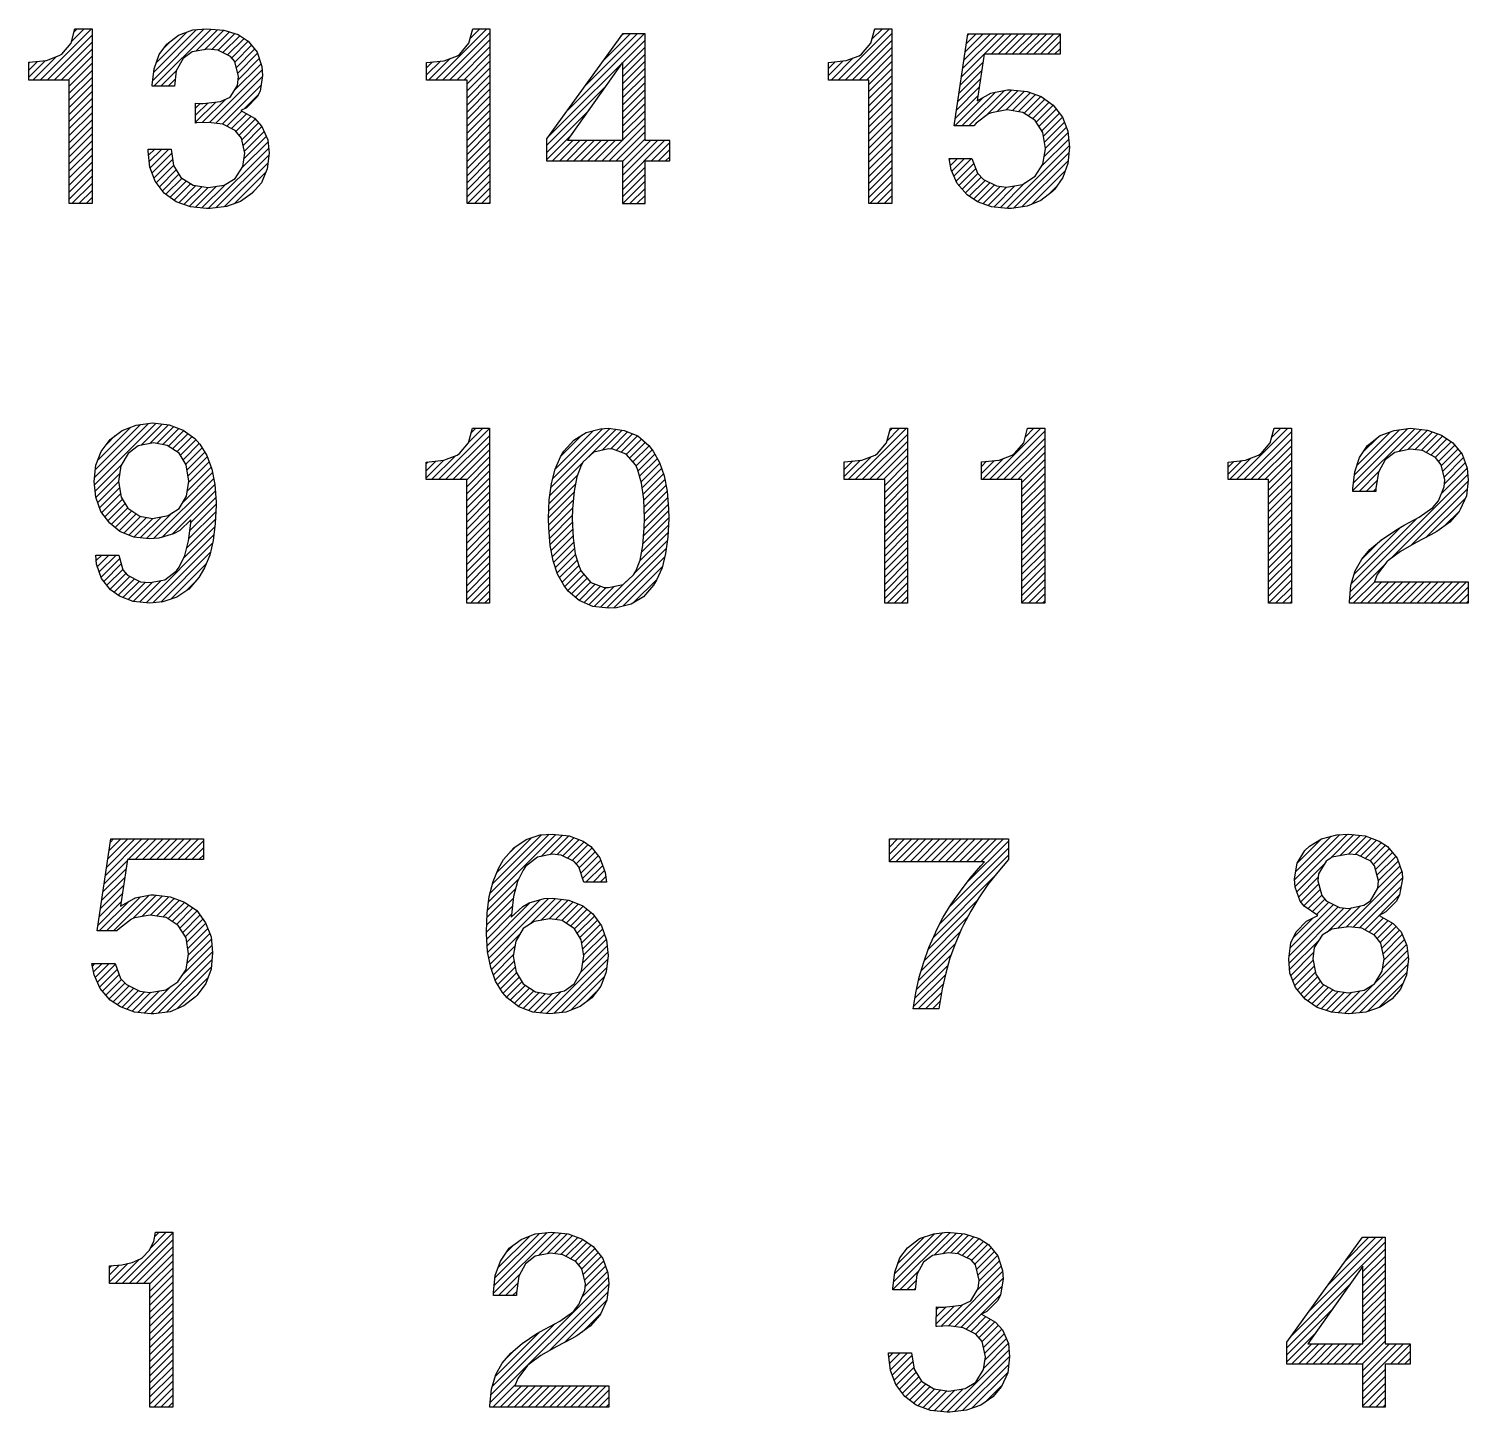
# Model space of a CAD drawing. Header units: inches. Extents: x -0.11 to 7.1, y 2.05 to 8.97.
import ezdxf

# ---------------------------------------------------------------- set-up
doc = ezdxf.new("R2010")
doc.units = ezdxf.units.IN
doc.header["$MEASUREMENT"] = 0
pattern_1 = [(45, (0, 0), (-0.01767767, 0.01767767), [])]
pattern_2 = [(45, (0, 4), (-0.01767767, 0.01767767), [])]

msp = doc.modelspace()

# ---------------------------------------------------------------- hatches: boundary and pattern name
h = msp.add_hatch()
h.set_pattern_fill('_USER', color=1, scale=0.025, angle=45, pattern_type=0)
h.set_pattern_definition(pattern_1)
h.paths.add_polyline_path([(1.0638, 8.7416), (1.0609, 8.7856), (1.0374, 8.8575), (0.9919, 8.9133), (0.942, 8.9456), (0.87, 8.9676), (0.7834, 8.975), (0.7144, 8.9691), (0.644, 8.9427), (0.5852, 8.8986), (0.5471, 8.8458), (0.5206, 8.7753), (0.5118, 8.6931), (0.5118, 8.6872), (0.6234, 8.6872), (0.6322, 8.765), (0.666, 8.8267), (0.7115, 8.859), (0.7908, 8.8722), (0.8407, 8.8678), (0.9038, 8.837), (0.9258, 8.812), (0.9435, 8.7357), (0.939, 8.6916), (0.9023, 8.6329), (0.8539, 8.6109), (0.7673, 8.6006), (0.7467, 8.6006), (0.7291, 8.6021), (0.7291, 8.5023), (0.7335, 8.5037), (0.7922, 8.5067), (0.8656, 8.4979), (0.9273, 8.4656), (0.9581, 8.4274), (0.9757, 8.3525), (0.9655, 8.2864), (0.9273, 8.2263), (0.8715, 8.1925), (0.7922, 8.1807), (0.7159, 8.1925), (0.6557, 8.2307), (0.619, 8.2909), (0.6058, 8.3731), (0.4913, 8.3731), (0.4913, 8.3672), (0.4913, 8.3628), (0.5001, 8.282), (0.5265, 8.213), (0.5719, 8.1525), (0.6322, 8.1088), (0.7027, 8.0839), (0.7834, 8.075), (0.801, 8.075), (0.8833, 8.0853), (0.9537, 8.1103), (1.0125, 8.1514), (1.058, 8.2042), (1.0873, 8.2732), (1.0976, 8.3525), (1.0903, 8.4186), (1.0609, 8.4861), (1.0242, 8.5272), (0.9552, 8.5654), (0.9831, 8.5801), (1.0374, 8.6344), (1.0521, 8.6623)])
h.paths.add_polyline_path([(0.2109, 8.975), (0.1243, 8.975), (0.1052, 8.903), (0.0597, 8.8487), (0.0464, 8.8414), (-0.0181, 8.8164), (-0.1062, 8.8076), (-0.1062, 8.7181), (0.0964, 8.7181), (0.0964, 8.1), (0.2109, 8.1)])
h = msp.add_hatch()
h.set_pattern_fill('_USER', color=1, scale=0.025, angle=45, pattern_type=0)
h.set_pattern_definition(pattern_1)
h.paths.add_polyline_path([(2.2023, 8.975), (2.1171, 8.975), (2.0966, 8.903), (2.0511, 8.8487), (2.0393, 8.8399), (1.9733, 8.815), (1.8852, 8.8062), (1.8852, 8.7181), (2.0878, 8.7181), (2.0878, 8.1), (2.2023, 8.1)])
h = msp.add_hatch()
h.set_pattern_fill('_USER', color=1, scale=0.025, angle=45, pattern_type=0)
h.set_pattern_definition(pattern_1)
h.paths.add_polyline_path([(2.9789, 8.95), (2.8659, 8.95), (2.4856, 8.4244), (2.4856, 8.3143), (2.8659, 8.3143), (2.8659, 8.1), (2.9789, 8.1), (2.9789, 8.3143), (3.1022, 8.3143), (3.1022, 8.4156), (2.9789, 8.4156)])
h.paths.add_polyline_path([(2.8659, 8.8047), (2.8659, 8.4156), (2.5913, 8.4156)], flags=16)
h = msp.add_hatch()
h.set_pattern_fill('_USER', color=1, scale=0.025, angle=45, pattern_type=0)
h.set_pattern_definition(pattern_1)
h.paths.add_polyline_path([(4.2143, 8.975), (4.1292, 8.975), (4.1086, 8.903), (4.0631, 8.8487), (4.0513, 8.8399), (3.9853, 8.8164), (3.8972, 8.8062), (3.8972, 8.7181), (4.0998, 8.7181), (4.0998, 8.1), (4.2143, 8.1)])
h.paths.add_polyline_path([(4.7898, 8.5698), (4.7913, 8.5698), (4.8705, 8.5566), (4.9307, 8.5169), (4.9322, 8.5155), (4.9704, 8.4553), (4.9836, 8.376), (4.9836, 8.3745), (4.9704, 8.2967), (4.9318, 8.2367), (4.8676, 8.1954), (4.7883, 8.1822), (4.7384, 8.1881), (4.6723, 8.2204), (4.643, 8.2527), (4.6151, 8.3261), (4.5006, 8.3261), (4.5109, 8.2688), (4.5417, 8.1998), (4.5916, 8.144), (4.643, 8.1088), (4.7135, 8.0839), (4.7942, 8.075), (4.8133, 8.075), (4.8911, 8.0868), (4.9601, 8.1147), (5.0188, 8.1602), (5.0291, 8.1705), (5.0702, 8.2307), (5.0952, 8.3011), (5.104, 8.3819), (5.0952, 8.4626), (5.0687, 8.5331), (5.0217, 8.5922), (4.9616, 8.6359), (4.8911, 8.6608), (4.8089, 8.6696), (4.7927, 8.6696), (4.7164, 8.6549), (4.7091, 8.652), (4.6415, 8.6138), (4.6768, 8.8473), (5.057, 8.8473), (5.057, 8.95), (4.5945, 8.95), (4.5255, 8.489), (4.6254, 8.489), (4.6371, 8.5023), (4.6988, 8.5492), (4.7135, 8.5551)])
h = msp.add_hatch()
h.set_pattern_fill('_USER', color=1, scale=0.025, angle=45, pattern_type=0)
h.set_pattern_definition(pattern_1)
h.paths.add_polyline_path([(0.7452, 6.2277), (0.7731, 6.2762), (0.7995, 6.3408), (0.8171, 6.4142), (0.8274, 6.4979), (0.8318, 6.5903), (0.8318, 6.605), (0.8259, 6.6931), (0.8098, 6.7709), (0.7848, 6.8384), (0.7496, 6.8957), (0.7246, 6.9236), (0.6674, 6.9662), (0.5969, 6.9926), (0.5138, 7.0017), (0.431, 6.9911), (0.362, 6.9647), (0.3016, 6.9194), (0.2563, 6.859), (0.2299, 6.79), (0.2211, 6.7093), (0.2299, 6.63), (0.2548, 6.5595), (0.2989, 6.5008), (0.3503, 6.4582), (0.4193, 6.4303), (0.4985, 6.4215), (0.544, 6.4244), (0.6174, 6.4465), (0.6497, 6.4641), (0.7055, 6.5169), (0.7055, 6.5008), (0.6938, 6.4112), (0.6747, 6.3378), (0.6468, 6.2806), (0.6336, 6.2615), (0.5749, 6.2174), (0.5015, 6.2028), (0.453, 6.2072), (0.3884, 6.2395), (0.3649, 6.2659), (0.3444, 6.3408), (0.2299, 6.3408), (0.2328, 6.2953), (0.2578, 6.2233), (0.3033, 6.1661), (0.3473, 6.1352), (0.4163, 6.1088), (0.5, 6.1), (0.5646, 6.1059), (0.6351, 6.1294), (0.6953, 6.1705)])
h.paths.add_polyline_path([(0.591, 6.539), (0.5132, 6.5243), (0.4501, 6.5346), (0.3899, 6.5757), (0.3561, 6.63), (0.3429, 6.7093), (0.3547, 6.7871), (0.3914, 6.8487), (0.4413, 6.8869), (0.5176, 6.9016), (0.5866, 6.8898), (0.6468, 6.8502), (0.682, 6.7915), (0.6953, 6.7107), (0.6835, 6.6359), (0.6468, 6.5742)], flags=16)
h = msp.add_hatch()
h.set_pattern_fill('_USER', color=1, scale=0.025, angle=45, pattern_type=0)
h.set_pattern_definition(pattern_1)
h.paths.add_polyline_path([(2.2006, 6.975), (2.1154, 6.975), (2.0949, 6.903), (2.0494, 6.8487), (2.0376, 6.8399), (1.9716, 6.815), (1.8835, 6.8062), (1.8835, 6.7181), (2.0861, 6.7181), (2.0861, 6.1), (2.2006, 6.1)])
h.paths.add_polyline_path([(3.0212, 6.1896), (3.0359, 6.2145), (3.0638, 6.2762), (3.0814, 6.3481), (3.0932, 6.4303), (3.0976, 6.5243), (3.0961, 6.5727), (3.0888, 6.6608), (3.0741, 6.7372), (3.0506, 6.8047), (3.0198, 6.8605), (2.9978, 6.8898), (2.942, 6.9368), (2.8744, 6.9647), (2.7952, 6.975), (2.7555, 6.972), (2.6836, 6.9544), (2.6219, 6.9163), (2.572, 6.8605), (2.5559, 6.8326), (2.5294, 6.7709), (2.5103, 6.699), (2.4986, 6.6168), (2.4957, 6.5243), (2.4971, 6.4773), (2.5045, 6.3892), (2.5192, 6.3114), (2.5412, 6.2453), (2.572, 6.1896), (2.594, 6.1602), (2.6498, 6.1132), (2.7173, 6.0839), (2.7952, 6.075), (2.8363, 6.0765), (2.9097, 6.0956), (2.9713, 6.1323)])
h.paths.add_polyline_path([(2.6586, 6.26), (2.6483, 6.2835), (2.6293, 6.3466), (2.619, 6.4274), (2.6146, 6.5243), (2.6161, 6.5713), (2.6234, 6.6608), (2.6366, 6.7327), (2.6586, 6.7885), (2.6689, 6.8076), (2.7232, 6.8561), (2.7952, 6.8722), (2.8172, 6.8707), (2.8847, 6.8458), (2.9332, 6.79), (2.9434, 6.765), (2.9611, 6.7004), (2.9728, 6.6212), (2.9757, 6.5243), (2.9743, 6.4773), (2.9684, 6.3877), (2.9537, 6.3158), (2.9332, 6.26), (2.9214, 6.2409), (2.8686, 6.194), (2.7952, 6.1778), (2.7746, 6.1778), (2.7071, 6.2028)], flags=16)
h = msp.add_hatch()
h.set_pattern_fill('_USER', color=1, scale=0.025, angle=45, pattern_type=0)
h.set_pattern_definition(pattern_1)
h.paths.add_polyline_path([(4.2932, 6.975), (4.2081, 6.975), (4.1875, 6.903), (4.142, 6.8487), (4.1302, 6.8414), (4.0642, 6.8164), (3.9761, 6.8076), (3.9761, 6.7181), (4.1787, 6.7181), (4.1787, 6.1), (4.2932, 6.1)])
h.paths.add_polyline_path([(4.9803, 6.975), (4.8937, 6.975), (4.8746, 6.903), (4.8291, 6.8487), (4.8158, 6.8414), (4.7512, 6.8164), (4.6632, 6.8076), (4.6632, 6.7181), (4.8658, 6.7181), (4.8658, 6.1), (4.9803, 6.1)])
h = msp.add_hatch()
h.set_pattern_fill('_USER', color=1, scale=0.025, angle=45, pattern_type=0)
h.set_pattern_definition(pattern_1)
h.paths.add_polyline_path([(6.2143, 6.975), (6.1277, 6.975), (6.1086, 6.903), (6.0631, 6.8487), (6.0499, 6.8399), (5.9853, 6.8164), (5.8972, 6.8062), (5.8972, 6.7181), (6.0998, 6.7181), (6.0998, 6.1), (6.2143, 6.1)])
h.paths.add_polyline_path([(6.6503, 6.7548), (6.6841, 6.8179), (6.7325, 6.8546), (6.8089, 6.8707), (6.8705, 6.8634), (6.9351, 6.8282), (6.9645, 6.7915), (6.9821, 6.7166), (6.9792, 6.6828), (6.9513, 6.6124), (6.9219, 6.5786), (6.8544, 6.5302), (6.7795, 6.4905), (6.7369, 6.4656), (6.665, 6.4171), (6.6078, 6.3687), (6.5666, 6.3202), (6.5329, 6.2615), (6.5123, 6.1896), (6.505, 6.1073), (6.505, 6.1), (7.0996, 6.1), (7.0996, 6.2072), (6.6298, 6.2072), (6.6445, 6.2439), (6.6914, 6.307), (6.7032, 6.3173), (6.7604, 6.3584), (6.8382, 6.4039), (6.9131, 6.4421), (6.9425, 6.4582), (7.0071, 6.5052), (7.0541, 6.558), (7.0599, 6.5683), (7.0908, 6.6373), (7.0996, 6.7151), (7.0937, 6.7753), (7.0687, 6.8458), (7.0218, 6.903), (6.966, 6.9412), (6.8955, 6.9662), (6.8109, 6.9752), (6.7281, 6.9647), (6.6591, 6.9383), (6.6019, 6.8942), (6.596, 6.8884), (6.5549, 6.8282), (6.5314, 6.7577), (6.5226, 6.674), (6.5226, 6.6593), (6.6371, 6.6593), (6.6371, 6.6696), (6.6371, 6.674)])
h = msp.add_hatch()
h.set_pattern_fill('_USER', color=1, scale=0.025, angle=45, pattern_type=0)
h.set_pattern_definition(pattern_2)
h.paths.add_polyline_path([(0.6739, 4.6039), (0.6022, 4.6298), (0.5198, 4.639), (0.5046, 4.639), (0.4268, 4.6252), (0.4207, 4.6222), (0.3521, 4.5825), (0.3871, 4.8159), (0.7684, 4.8159), (0.7684, 4.9196), (0.3048, 4.9196), (0.2362, 4.459), (0.3353, 4.459), (0.3475, 4.4712), (0.4085, 4.5185), (0.4237, 4.5246), (0.5015, 4.5383), (0.5808, 4.5261), (0.6418, 4.4864), (0.6815, 4.4254), (0.6937, 4.3446), (0.6815, 4.2668), (0.6403, 4.2043), (0.5793, 4.1646), (0.5, 4.1509), (0.4497, 4.157), (0.3826, 4.1906), (0.3536, 4.2211), (0.3261, 4.2958), (0.2102, 4.2958), (0.2209, 4.2394), (0.2514, 4.1707), (0.3017, 4.1128), (0.3521, 4.0792), (0.4222, 4.0533), (0.5046, 4.0442), (0.5198, 4.0442), (0.6007, 4.0548), (0.6693, 4.0838), (0.7288, 4.1296), (0.7364, 4.1372), (0.7806, 4.1967), (0.8065, 4.2683), (0.8142, 4.3507), (0.8065, 4.43), (0.7791, 4.5002), (0.7342, 4.5606)])
h = msp.add_hatch()
h.set_pattern_fill('_USER', color=1, scale=0.025, angle=45, pattern_type=0)
h.set_pattern_definition(pattern_2)
h.paths.add_polyline_path([(2.76, 4.4849), (2.7173, 4.5444), (2.667, 4.5856), (2.5968, 4.613), (2.516, 4.6237), (2.4733, 4.6207), (2.3986, 4.5993), (2.3665, 4.581), (2.3086, 4.5276), (2.3101, 4.5398), (2.3208, 4.6313), (2.3406, 4.7061), (2.3681, 4.764), (2.3803, 4.7823), (2.4398, 4.8281), (2.5145, 4.8433), (2.5587, 4.8387), (2.6243, 4.8067), (2.6472, 4.7808), (2.6716, 4.703), (2.786, 4.703), (2.7799, 4.7518), (2.7524, 4.825), (2.7082, 4.8814), (2.6685, 4.9089), (2.5984, 4.9348), (2.513, 4.944), (2.4535, 4.9394), (2.3833, 4.9165), (2.3223, 4.8753), (2.2705, 4.8159), (2.2445, 4.7716), (2.2186, 4.7061), (2.1988, 4.6313), (2.1881, 4.5474), (2.1851, 4.4544), (2.1851, 4.4468), (2.1896, 4.3553), (2.2064, 4.276), (2.2308, 4.2073), (2.2659, 4.1509), (2.2888, 4.1235), (2.3467, 4.0792), (2.4169, 4.0533), (2.5, 4.0441), (2.5816, 4.0533), (2.6533, 4.0808), (2.7127, 4.125), (2.757, 4.1829), (2.7844, 4.2546), (2.7936, 4.3355), (2.786, 4.4132)])
h.paths.add_polyline_path([(2.3681, 4.4712), (2.423, 4.5063), (2.5023, 4.52), (2.5633, 4.5108), (2.6258, 4.4697), (2.6594, 4.4148), (2.6716, 4.3339), (2.6609, 4.2592), (2.6243, 4.1951), (2.5755, 4.1585), (2.4992, 4.1433), (2.4306, 4.154), (2.3681, 4.1936), (2.333, 4.2531), (2.3193, 4.3324), (2.3315, 4.4087)], flags=16)
h = msp.add_hatch()
h.set_pattern_fill('_USER', color=1, scale=0.025, angle=45, pattern_type=0)
h.set_pattern_definition(pattern_2)
h.paths.add_polyline_path([(4.7982, 4.9196), (4.2018, 4.9196), (4.2018, 4.8052), (4.6777, 4.8052), (4.6594, 4.7854), (4.606, 4.7228), (4.5572, 4.6588), (4.5114, 4.5932), (4.4718, 4.5276), (4.4367, 4.459), (4.4321, 4.4498), (4.4001, 4.3766), (4.3742, 4.3034), (4.3513, 4.2272), (4.3345, 4.1494), (4.3208, 4.0686), (4.4489, 4.0686), (4.452, 4.0899), (4.4657, 4.1692), (4.484, 4.247), (4.5053, 4.3233), (4.5328, 4.398), (4.5633, 4.4697), (4.5724, 4.4895), (4.609, 4.5581), (4.6502, 4.6252), (4.6945, 4.6908), (4.7448, 4.7533), (4.7982, 4.8159)])
h = msp.add_hatch()
h.set_pattern_fill('_USER', color=1, scale=0.025, angle=45, pattern_type=0)
h.set_pattern_definition(pattern_2)
h.paths.add_polyline_path([(6.741, 4.6085), (6.7562, 4.6405), (6.7699, 4.7198), (6.7684, 4.7518), (6.744, 4.8235), (6.6952, 4.8814), (6.654, 4.9089), (6.5839, 4.9348), (6.5, 4.944), (6.442, 4.9409), (6.3658, 4.9196), (6.3048, 4.883), (6.2819, 4.8616), (6.2438, 4.7976), (6.2301, 4.7198), (6.2331, 4.6786), (6.259, 4.6085), (6.2789, 4.5825), (6.346, 4.5368), (6.2895, 4.5078), (6.2377, 4.4544), (6.2118, 4.3995), (6.2011, 4.3187), (6.2072, 4.247), (6.2346, 4.1768), (6.2828, 4.1178), (6.3429, 4.0762), (6.4146, 4.0518), (6.5, 4.0442), (6.5031, 4.0442), (6.5869, 4.0533), (6.6586, 4.0777), (6.7181, 4.1189), (6.7608, 4.1677), (6.7898, 4.2378), (6.8004, 4.3187), (6.7928, 4.3858), (6.7638, 4.4544), (6.7242, 4.4971), (6.654, 4.5368), (6.6876, 4.5551)])
h.paths.add_polyline_path([(6.3887, 4.61), (6.3673, 4.6359), (6.3475, 4.7106), (6.3505, 4.7442), (6.3887, 4.8082), (6.4192, 4.8281), (6.5, 4.8433), (6.5458, 4.8403), (6.6113, 4.8082), (6.6312, 4.7854), (6.651, 4.7106), (6.6464, 4.674), (6.6098, 4.61), (6.5778, 4.5886), (6.5, 4.5718), (6.4558, 4.5764)], flags=16)
h.paths.add_polyline_path([(6.4176, 4.4681), (6.5, 4.4803), (6.5671, 4.4727), (6.6312, 4.4376), (6.6617, 4.398), (6.6784, 4.3202), (6.6693, 4.2577), (6.6312, 4.1951), (6.5793, 4.1631), (6.5, 4.1494), (6.4314, 4.1585), (6.3688, 4.1951), (6.3368, 4.2424), (6.3216, 4.3202), (6.3292, 4.3766), (6.3688, 4.4376)], flags=16)
h = msp.add_hatch()
h.set_pattern_fill('_USER', color=1, scale=0.025, angle=45, pattern_type=0)
h.set_pattern_definition(pattern_1)
h.paths.add_polyline_path([(0.6143, 2.9509), (0.5282, 2.9509), (0.519, 2.9049), (0.4967, 2.8589), (0.4632, 2.8248), (0.4534, 2.8182), (0.4113, 2.7992), (0.3594, 2.7873), (0.2977, 2.7834), (0.2977, 2.6947), (0.5, 2.6947), (0.5, 2.0759), (0.6143, 2.0759)])
h = msp.add_hatch()
h.set_pattern_fill('_USER', color=1, scale=0.025, angle=45, pattern_type=0)
h.set_pattern_definition(pattern_1)
h.paths.add_polyline_path([(2.7196, 2.8797), (2.6662, 2.9163), (2.5946, 2.9422), (2.5107, 2.9513), (2.4283, 2.9422), (2.3582, 2.9147), (2.2987, 2.8705), (2.2956, 2.8659), (2.2545, 2.8065), (2.2285, 2.7348), (2.2209, 2.6494), (2.2209, 2.6341), (2.3353, 2.6341), (2.3353, 2.6448), (2.3353, 2.6478), (2.3475, 2.7302), (2.381, 2.7927), (2.4283, 2.8309), (2.5061, 2.8461), (2.5671, 2.8385), (2.6327, 2.8049), (2.6617, 2.7683), (2.68, 2.6921), (2.6769, 2.6585), (2.6479, 2.5884), (2.6205, 2.5548), (2.5519, 2.506), (2.4771, 2.4664), (2.4375, 2.4435), (2.3643, 2.3947), (2.3063, 2.3459), (2.2636, 2.2955), (2.2316, 2.2391), (2.2102, 2.1659), (2.2026, 2.0836), (2.2026, 2.0759), (2.7974, 2.0759), (2.7974, 2.1827), (2.3277, 2.1827), (2.3414, 2.2193), (2.3902, 2.2833), (2.3993, 2.291), (2.4573, 2.3337), (2.5366, 2.3794), (2.6098, 2.4176), (2.6373, 2.4328), (2.7044, 2.4801), (2.7516, 2.535), (2.7562, 2.5411), (2.7882, 2.6112), (2.7974, 2.6921), (2.7928, 2.7485), (2.7669, 2.8202)])
h = msp.add_hatch()
h.set_pattern_fill('_USER', color=1, scale=0.025, angle=45, pattern_type=0)
h.set_pattern_definition(pattern_1)
h.paths.add_polyline_path([(4.651, 2.9193), (4.5778, 2.9422), (4.4908, 2.9513), (4.4237, 2.9437), (4.3521, 2.9193), (4.2926, 2.8736), (4.2545, 2.8232), (4.2285, 2.7516), (4.2194, 2.6692), (4.2194, 2.6631), (4.3307, 2.6631), (4.3399, 2.7394), (4.3734, 2.8019), (4.4176, 2.8339), (4.4985, 2.8476), (4.5473, 2.8431), (4.6113, 2.8126), (4.6327, 2.7882), (4.651, 2.7104), (4.6464, 2.6692), (4.6098, 2.6082), (4.5625, 2.5853), (4.4741, 2.5762), (4.4527, 2.5762), (4.4375, 2.5777), (4.4359, 2.4786), (4.4405, 2.4786), (4.5, 2.4816), (4.5717, 2.4725), (4.6342, 2.4404), (4.6662, 2.4038), (4.683, 2.3276), (4.6739, 2.2635), (4.6342, 2.201), (4.5808, 2.169), (4.5, 2.1552), (4.4237, 2.1674), (4.3627, 2.2056), (4.3261, 2.265), (4.3124, 2.3474), (4.198, 2.3474), (4.198, 2.3413), (4.2072, 2.2589), (4.2346, 2.1888), (4.2789, 2.1293), (4.3368, 2.0851), (4.4085, 2.0592), (4.4908, 2.05), (4.5046, 2.05), (4.5885, 2.0607), (4.6601, 2.0851), (4.7196, 2.1263), (4.7638, 2.1781), (4.7943, 2.2467), (4.8035, 2.3276), (4.7974, 2.3932), (4.7684, 2.4618), (4.7333, 2.5014), (4.6632, 2.5411), (4.6906, 2.5548), (4.744, 2.6097), (4.7577, 2.6372), (4.7715, 2.7165), (4.7684, 2.7592), (4.7455, 2.8324), (4.6983, 2.8888)])
h = msp.add_hatch()
h.set_pattern_fill('_USER', color=1, scale=0.025, angle=45, pattern_type=0)
h.set_pattern_definition(pattern_1)
h.paths.add_polyline_path([(6.8088, 2.3916), (6.6838, 2.3916), (6.6838, 2.9254), (6.5709, 2.9254), (6.1912, 2.4008), (6.1912, 2.291), (6.5724, 2.291), (6.5724, 2.0759), (6.6838, 2.0759), (6.6838, 2.291), (6.8088, 2.291)])
h.paths.add_polyline_path([(6.5724, 2.3916), (6.2964, 2.3916), (6.5724, 2.7805)], flags=16)

# ---------------------------------------------------------------- linework, layer by layer
at = {"color": 1}
for points in [[(0.2109, 8.975), (0.2109, 8.1), (0.0964, 8.1), (0.0964, 8.7181), (-0.1062, 8.7181), (-0.1062, 8.8076), (-0.0181, 8.8164), (0.0464, 8.8414), (0.0597, 8.8487), (0.1052, 8.903), (0.1243, 8.975)], [(1.0374, 8.8575), (1.0609, 8.7856), (1.0638, 8.7416), (1.0521, 8.6623), (1.0374, 8.6344), (0.9831, 8.5801), (0.9552, 8.5654), (1.0242, 8.5272), (1.0609, 8.4861), (1.0903, 8.4186), (1.0976, 8.3525), (1.0873, 8.2732), (1.058, 8.2042), (1.0125, 8.1514), (0.9537, 8.1103), (0.8833, 8.0853), (0.801, 8.075), (0.7834, 8.075), (0.7027, 8.0839), (0.6322, 8.1088), (0.5719, 8.1525), (0.5265, 8.213), (0.5001, 8.282), (0.4913, 8.3628), (0.4913, 8.3672), (0.4913, 8.3731), (0.6058, 8.3731), (0.619, 8.2909), (0.6557, 8.2307), (0.7159, 8.1925), (0.7922, 8.1807), (0.8715, 8.1925), (0.9273, 8.2263), (0.9655, 8.2864), (0.9757, 8.3525), (0.9581, 8.4274), (0.9273, 8.4656), (0.8656, 8.4979), (0.7922, 8.5067), (0.7335, 8.5037), (0.7291, 8.5023), (0.7291, 8.6021), (0.7467, 8.6006), (0.7673, 8.6006), (0.8539, 8.6109), (0.9023, 8.6329), (0.939, 8.6916), (0.9435, 8.7357), (0.9258, 8.812), (0.9038, 8.837), (0.8407, 8.8678), (0.7908, 8.8722), (0.7115, 8.859), (0.666, 8.8267), (0.6322, 8.765), (0.6234, 8.6872), (0.5118, 8.6872), (0.5118, 8.6931), (0.5206, 8.7753), (0.5471, 8.8458), (0.5852, 8.8986), (0.644, 8.9427), (0.7144, 8.9691), (0.7834, 8.975), (0.87, 8.9676), (0.942, 8.9456), (0.9919, 8.9133)], [(2.2023, 8.975), (2.2023, 8.1), (2.0878, 8.1), (2.0878, 8.7181), (1.8852, 8.7181), (1.8852, 8.8062), (1.9733, 8.815), (2.0393, 8.8399), (2.0511, 8.8487), (2.0966, 8.903), (2.1171, 8.975)], [(2.9789, 8.95), (2.8659, 8.95), (2.4856, 8.4244), (2.4856, 8.3143), (2.8659, 8.3143), (2.8659, 8.1), (2.9789, 8.1), (2.9789, 8.3143), (3.1022, 8.3143), (3.1022, 8.4156), (2.9789, 8.4156)], [(3.8972, 8.8062), (3.9853, 8.8164), (4.0513, 8.8399), (4.0631, 8.8487), (4.1086, 8.903), (4.1292, 8.975), (4.2143, 8.975), (4.2143, 8.1), (4.0998, 8.1), (4.0998, 8.7181), (3.8972, 8.7181)], [(4.5945, 8.95), (5.057, 8.95), (5.057, 8.8473), (4.6768, 8.8473), (4.6415, 8.6138), (4.7091, 8.652), (4.7164, 8.6549), (4.7927, 8.6696), (4.8089, 8.6696), (4.8911, 8.6608), (4.9616, 8.6359), (5.0217, 8.5922), (5.0687, 8.5331), (5.0952, 8.4626), (5.104, 8.3819), (5.0952, 8.3011), (5.0702, 8.2307), (5.0291, 8.1705), (5.0188, 8.1602), (4.9601, 8.1147), (4.8911, 8.0868), (4.8133, 8.075), (4.7942, 8.075), (4.7135, 8.0839), (4.643, 8.1088), (4.5916, 8.144), (4.5417, 8.1998), (4.5109, 8.2688), (4.5006, 8.3261), (4.6151, 8.3261), (4.643, 8.2527), (4.6723, 8.2204), (4.7384, 8.1881), (4.7883, 8.1822), (4.8676, 8.1954), (4.9318, 8.2367), (4.9704, 8.2967), (4.9836, 8.3745), (4.9836, 8.376), (4.9704, 8.4553), (4.9322, 8.5155), (4.9307, 8.5169), (4.8705, 8.5566), (4.7913, 8.5698), (4.7898, 8.5698), (4.7135, 8.5551), (4.6988, 8.5492), (4.6371, 8.5023), (4.6254, 8.489), (4.5255, 8.489)], [(2.8659, 8.8047), (2.8659, 8.4156), (2.5913, 8.4156)], [(0.8259, 6.6931), (0.8318, 6.605), (0.8318, 6.5903), (0.8274, 6.4979), (0.8171, 6.4142), (0.7995, 6.3408), (0.7731, 6.2762), (0.7452, 6.2277), (0.6953, 6.1705), (0.6351, 6.1294), (0.5646, 6.1059), (0.5, 6.1), (0.4163, 6.1088), (0.3473, 6.1352), (0.3033, 6.1661), (0.2578, 6.2233), (0.2328, 6.2953), (0.2299, 6.3408), (0.3444, 6.3408), (0.3649, 6.2659), (0.3884, 6.2395), (0.453, 6.2072), (0.5015, 6.2028), (0.5749, 6.2174), (0.6336, 6.2615), (0.6468, 6.2806), (0.6747, 6.3378), (0.6938, 6.4112), (0.7055, 6.5008), (0.7055, 6.5169), (0.6497, 6.4641), (0.6174, 6.4465), (0.544, 6.4244), (0.4985, 6.4215), (0.4193, 6.4303), (0.3503, 6.4582), (0.2989, 6.5008), (0.2548, 6.5595), (0.2299, 6.63), (0.2211, 6.7093), (0.2299, 6.79), (0.2563, 6.859), (0.3016, 6.9194), (0.362, 6.9647), (0.431, 6.9911), (0.5138, 7.0017), (0.5969, 6.9926), (0.6674, 6.9662), (0.7246, 6.9236), (0.7496, 6.8957), (0.7848, 6.8384), (0.8098, 6.7709)], [(2.2006, 6.1), (2.0861, 6.1), (2.0861, 6.7181), (1.8835, 6.7181), (1.8835, 6.8062), (1.9716, 6.815), (2.0376, 6.8399), (2.0494, 6.8487), (2.0949, 6.903), (2.1154, 6.975), (2.2006, 6.975)], [(3.0961, 6.5727), (3.0976, 6.5243), (3.0932, 6.4303), (3.0814, 6.3481), (3.0638, 6.2762), (3.0359, 6.2145), (3.0212, 6.1896), (2.9713, 6.1323), (2.9097, 6.0956), (2.8363, 6.0765), (2.7952, 6.075), (2.7173, 6.0839), (2.6498, 6.1132), (2.594, 6.1602), (2.572, 6.1896), (2.5412, 6.2453), (2.5192, 6.3114), (2.5045, 6.3892), (2.4971, 6.4773), (2.4957, 6.5243), (2.4986, 6.6168), (2.5103, 6.699), (2.5294, 6.7709), (2.5559, 6.8326), (2.572, 6.8605), (2.6219, 6.9163), (2.6836, 6.9544), (2.7555, 6.972), (2.7952, 6.975), (2.8744, 6.9647), (2.942, 6.9368), (2.9978, 6.8898), (3.0198, 6.8605), (3.0506, 6.8047), (3.0741, 6.7372), (3.0888, 6.6608)], [(3.9761, 6.7181), (3.9761, 6.8076), (4.0642, 6.8164), (4.1302, 6.8414), (4.142, 6.8487), (4.1875, 6.903), (4.2081, 6.975), (4.2932, 6.975), (4.2932, 6.1), (4.1787, 6.1), (4.1787, 6.7181)], [(4.6632, 6.7181), (4.6632, 6.8076), (4.7512, 6.8164), (4.8158, 6.8414), (4.8291, 6.8487), (4.8746, 6.903), (4.8937, 6.975), (4.9803, 6.975), (4.9803, 6.1), (4.8658, 6.1), (4.8658, 6.7181)], [(5.8972, 6.7181), (5.8972, 6.8062), (5.9853, 6.8164), (6.0499, 6.8399), (6.0631, 6.8487), (6.1086, 6.903), (6.1277, 6.975), (6.2143, 6.975), (6.2143, 6.1), (6.0998, 6.1), (6.0998, 6.7181)], [(6.5226, 6.674), (6.5314, 6.7577), (6.5549, 6.8282), (6.596, 6.8884), (6.6019, 6.8942), (6.6591, 6.9383), (6.7281, 6.9647), (6.8109, 6.9752), (6.8955, 6.9662), (6.966, 6.9412), (7.0218, 6.903), (7.0687, 6.8458), (7.0937, 6.7753), (7.0996, 6.7151), (7.0908, 6.6373), (7.0599, 6.5683), (7.0541, 6.558), (7.0071, 6.5052), (6.9425, 6.4582), (6.9131, 6.4421), (6.8382, 6.4039), (6.7604, 6.3584), (6.7032, 6.3173), (6.6914, 6.307), (6.6445, 6.2439), (6.6298, 6.2072), (7.0996, 6.2072), (7.0996, 6.1), (6.505, 6.1), (6.505, 6.1073), (6.5123, 6.1896), (6.5329, 6.2615), (6.5666, 6.3202), (6.6078, 6.3687), (6.665, 6.4171), (6.7369, 6.4656), (6.7795, 6.4905), (6.8544, 6.5302), (6.9219, 6.5786), (6.9513, 6.6124), (6.9792, 6.6828), (6.9821, 6.7166), (6.9645, 6.7915), (6.9351, 6.8282), (6.8705, 6.8634), (6.8089, 6.8707), (6.7325, 6.8546), (6.6841, 6.8179), (6.6503, 6.7548), (6.6371, 6.674), (6.6371, 6.6696), (6.6371, 6.6593), (6.5226, 6.6593)], [(0.682, 6.7915), (0.6468, 6.8502), (0.5866, 6.8898), (0.5176, 6.9016), (0.4413, 6.8869), (0.3914, 6.8487), (0.3547, 6.7871), (0.3429, 6.7093), (0.3561, 6.63), (0.3899, 6.5757), (0.4501, 6.5346), (0.5132, 6.5243), (0.591, 6.539), (0.6468, 6.5742), (0.6835, 6.6359), (0.6953, 6.7107)], [(2.9728, 6.6212), (2.9611, 6.7004), (2.9434, 6.765), (2.9332, 6.79), (2.8847, 6.8458), (2.8172, 6.8707), (2.7952, 6.8722), (2.7232, 6.8561), (2.6689, 6.8076), (2.6586, 6.7885), (2.6366, 6.7327), (2.6234, 6.6608), (2.6161, 6.5713), (2.6146, 6.5243), (2.619, 6.4274), (2.6293, 6.3466), (2.6483, 6.2835), (2.6586, 6.26), (2.7071, 6.2028), (2.7746, 6.1778), (2.7952, 6.1778), (2.8686, 6.194), (2.9214, 6.2409), (2.9332, 6.26), (2.9537, 6.3158), (2.9684, 6.3877), (2.9743, 6.4773), (2.9757, 6.5243)], [(0.7684, 4.9196), (0.7684, 4.8159), (0.3871, 4.8159), (0.3521, 4.5825), (0.4207, 4.6222), (0.4268, 4.6252), (0.5046, 4.639), (0.5198, 4.639), (0.6022, 4.6298), (0.6739, 4.6039), (0.7342, 4.5606), (0.7791, 4.5002), (0.8065, 4.43), (0.8142, 4.3507), (0.8065, 4.2683), (0.7806, 4.1967), (0.7364, 4.1372), (0.7288, 4.1296), (0.6693, 4.0838), (0.6007, 4.0548), (0.5198, 4.0442), (0.5046, 4.0442), (0.4222, 4.0533), (0.3521, 4.0792), (0.3017, 4.1128), (0.2514, 4.1707), (0.2209, 4.2394), (0.2102, 4.2958), (0.3261, 4.2958), (0.3536, 4.2211), (0.3826, 4.1906), (0.4497, 4.157), (0.5, 4.1509), (0.5793, 4.1646), (0.6403, 4.2043), (0.6815, 4.2668), (0.6937, 4.3446), (0.6815, 4.4254), (0.6418, 4.4864), (0.5808, 4.5261), (0.5015, 4.5383), (0.4237, 4.5246), (0.4085, 4.5185), (0.3475, 4.4712), (0.3353, 4.459), (0.2362, 4.459), (0.3048, 4.9196)], [(2.3833, 4.9165), (2.4535, 4.9394), (2.513, 4.944), (2.5984, 4.9348), (2.6685, 4.9089), (2.7082, 4.8814), (2.7524, 4.825), (2.7799, 4.7518), (2.786, 4.703), (2.6716, 4.703), (2.6472, 4.7808), (2.6243, 4.8067), (2.5587, 4.8387), (2.5145, 4.8433), (2.4398, 4.8281), (2.3803, 4.7823), (2.3681, 4.764), (2.3406, 4.7061), (2.3208, 4.6313), (2.3101, 4.5398), (2.3086, 4.5276), (2.3665, 4.581), (2.3986, 4.5993), (2.4733, 4.6207), (2.516, 4.6237), (2.5968, 4.613), (2.667, 4.5856), (2.7173, 4.5444), (2.76, 4.4849), (2.786, 4.4132), (2.7936, 4.3355), (2.7844, 4.2546), (2.757, 4.1829), (2.7127, 4.125), (2.6533, 4.0808), (2.5816, 4.0533), (2.5, 4.0441), (2.4169, 4.0533), (2.3467, 4.0792), (2.2888, 4.1235), (2.2659, 4.1509), (2.2308, 4.2073), (2.2064, 4.276), (2.1896, 4.3553), (2.1851, 4.4468), (2.1851, 4.4544), (2.1881, 4.5474), (2.1988, 4.6313), (2.2186, 4.7061), (2.2445, 4.7716), (2.2705, 4.8159), (2.3223, 4.8753)], [(4.2018, 4.9196), (4.7982, 4.9196), (4.7982, 4.8159), (4.7448, 4.7533), (4.6945, 4.6908), (4.6502, 4.6252), (4.609, 4.5581), (4.5724, 4.4895), (4.5633, 4.4697), (4.5328, 4.398), (4.5053, 4.3233), (4.484, 4.247), (4.4657, 4.1692), (4.452, 4.0899), (4.4489, 4.0686), (4.3208, 4.0686), (4.3345, 4.1494), (4.3513, 4.2272), (4.3742, 4.3034), (4.4001, 4.3766), (4.4321, 4.4498), (4.4367, 4.459), (4.4718, 4.5276), (4.5114, 4.5932), (4.5572, 4.6588), (4.606, 4.7228), (4.6594, 4.7854), (4.6777, 4.8052), (4.2018, 4.8052)], [(6.2438, 4.7976), (6.2819, 4.8616), (6.3048, 4.883), (6.3658, 4.9196), (6.442, 4.9409), (6.5, 4.944), (6.5839, 4.9348), (6.654, 4.9089), (6.6952, 4.8814), (6.744, 4.8235), (6.7684, 4.7518), (6.7699, 4.7198), (6.7562, 4.6405), (6.741, 4.6085), (6.6876, 4.5551), (6.654, 4.5368), (6.7242, 4.4971), (6.7638, 4.4544), (6.7928, 4.3858), (6.8004, 4.3187), (6.7898, 4.2378), (6.7608, 4.1677), (6.7181, 4.1189), (6.6586, 4.0777), (6.5869, 4.0533), (6.5031, 4.0442), (6.5, 4.0442), (6.4146, 4.0518), (6.3429, 4.0762), (6.2828, 4.1178), (6.2346, 4.1768), (6.2072, 4.247), (6.2011, 4.3187), (6.2118, 4.3995), (6.2377, 4.4544), (6.2895, 4.5078), (6.346, 4.5368), (6.2789, 4.5825), (6.259, 4.6085), (6.2331, 4.6786), (6.2301, 4.7198)], [(6.651, 4.7106), (6.6312, 4.7854), (6.6113, 4.8082), (6.5458, 4.8403), (6.5, 4.8433), (6.4192, 4.8281), (6.3887, 4.8082), (6.3505, 4.7442), (6.3475, 4.7106), (6.3673, 4.6359), (6.3887, 4.61), (6.4558, 4.5764), (6.5, 4.5718), (6.5778, 4.5886), (6.6098, 4.61), (6.6464, 4.674)], [(2.6258, 4.4697), (2.5633, 4.5108), (2.5023, 4.52), (2.423, 4.5063), (2.3681, 4.4712), (2.3315, 4.4087), (2.3193, 4.3324), (2.333, 4.2531), (2.3681, 4.1936), (2.4306, 4.154), (2.4992, 4.1433), (2.5755, 4.1585), (2.6243, 4.1951), (2.6609, 4.2592), (2.6716, 4.3339), (2.6594, 4.4148)], [(6.6617, 4.398), (6.6312, 4.4376), (6.5671, 4.4727), (6.5, 4.4803), (6.4176, 4.4681), (6.3688, 4.4376), (6.3292, 4.3766), (6.3216, 4.3202), (6.3368, 4.2424), (6.3688, 4.1951), (6.4314, 4.1585), (6.5, 4.1494), (6.5793, 4.1631), (6.6312, 4.1951), (6.6693, 4.2577), (6.6784, 4.3202)], [(0.6143, 2.0759), (0.5, 2.0759), (0.5, 2.6947), (0.2977, 2.6947), (0.2977, 2.7834), (0.3594, 2.7873), (0.4113, 2.7992), (0.4534, 2.8182), (0.4632, 2.8248), (0.4967, 2.8589), (0.519, 2.9049), (0.5282, 2.9509), (0.6143, 2.9509)], [(2.2316, 2.2391), (2.2636, 2.2955), (2.3063, 2.3459), (2.3643, 2.3947), (2.4375, 2.4435), (2.4771, 2.4664), (2.5519, 2.506), (2.6205, 2.5548), (2.6479, 2.5884), (2.6769, 2.6585), (2.68, 2.6921), (2.6617, 2.7683), (2.6327, 2.8049), (2.5671, 2.8385), (2.5061, 2.8461), (2.4283, 2.8309), (2.381, 2.7927), (2.3475, 2.7302), (2.3353, 2.6478), (2.3353, 2.6448), (2.3353, 2.6341), (2.2209, 2.6341), (2.2209, 2.6494), (2.2285, 2.7348), (2.2545, 2.8065), (2.2956, 2.8659), (2.2987, 2.8705), (2.3582, 2.9147), (2.4283, 2.9422), (2.5107, 2.9513), (2.5946, 2.9422), (2.6662, 2.9163), (2.7196, 2.8797), (2.7669, 2.8202), (2.7928, 2.7485), (2.7974, 2.6921), (2.7882, 2.6112), (2.7562, 2.5411), (2.7516, 2.535), (2.7044, 2.4801), (2.6373, 2.4328), (2.6098, 2.4176), (2.5366, 2.3794), (2.4573, 2.3337), (2.3993, 2.291), (2.3902, 2.2833), (2.3414, 2.2193), (2.3277, 2.1827), (2.7974, 2.1827), (2.7974, 2.0759), (2.2026, 2.0759), (2.2026, 2.0836), (2.2102, 2.1659)], [(4.198, 2.3474), (4.3124, 2.3474), (4.3261, 2.265), (4.3627, 2.2056), (4.4237, 2.1674), (4.5, 2.1552), (4.5808, 2.169), (4.6342, 2.201), (4.6739, 2.2635), (4.683, 2.3276), (4.6662, 2.4038), (4.6342, 2.4404), (4.5717, 2.4725), (4.5, 2.4816), (4.4405, 2.4786), (4.4359, 2.4786), (4.4375, 2.5777), (4.4527, 2.5762), (4.4741, 2.5762), (4.5625, 2.5853), (4.6098, 2.6082), (4.6464, 2.6692), (4.651, 2.7104), (4.6327, 2.7882), (4.6113, 2.8126), (4.5473, 2.8431), (4.4985, 2.8476), (4.4176, 2.8339), (4.3734, 2.8019), (4.3399, 2.7394), (4.3307, 2.6631), (4.2194, 2.6631), (4.2194, 2.6692), (4.2285, 2.7516), (4.2545, 2.8232), (4.2926, 2.8736), (4.3521, 2.9193), (4.4237, 2.9437), (4.4908, 2.9513), (4.5778, 2.9422), (4.651, 2.9193), (4.6983, 2.8888), (4.7455, 2.8324), (4.7684, 2.7592), (4.7715, 2.7165), (4.7577, 2.6372), (4.744, 2.6097), (4.6906, 2.5548), (4.6632, 2.5411), (4.7333, 2.5014), (4.7684, 2.4618), (4.7974, 2.3932), (4.8035, 2.3276), (4.7943, 2.2467), (4.7638, 2.1781), (4.7196, 2.1263), (4.6601, 2.0851), (4.5885, 2.0607), (4.5046, 2.05), (4.4908, 2.05), (4.4085, 2.0592), (4.3368, 2.0851), (4.2789, 2.1293), (4.2346, 2.1888), (4.2072, 2.2589), (4.198, 2.3413)], [(6.1912, 2.4008), (6.5709, 2.9254), (6.6838, 2.9254), (6.6838, 2.3916), (6.8088, 2.3916), (6.8088, 2.291), (6.6838, 2.291), (6.6838, 2.0759), (6.5724, 2.0759), (6.5724, 2.291), (6.1912, 2.291)], [(6.5724, 2.7805), (6.2964, 2.3916), (6.5724, 2.3916)]]:
    msp.add_lwpolyline(points, close=True, dxfattribs=at)

doc.saveas('drawing.dxf')
